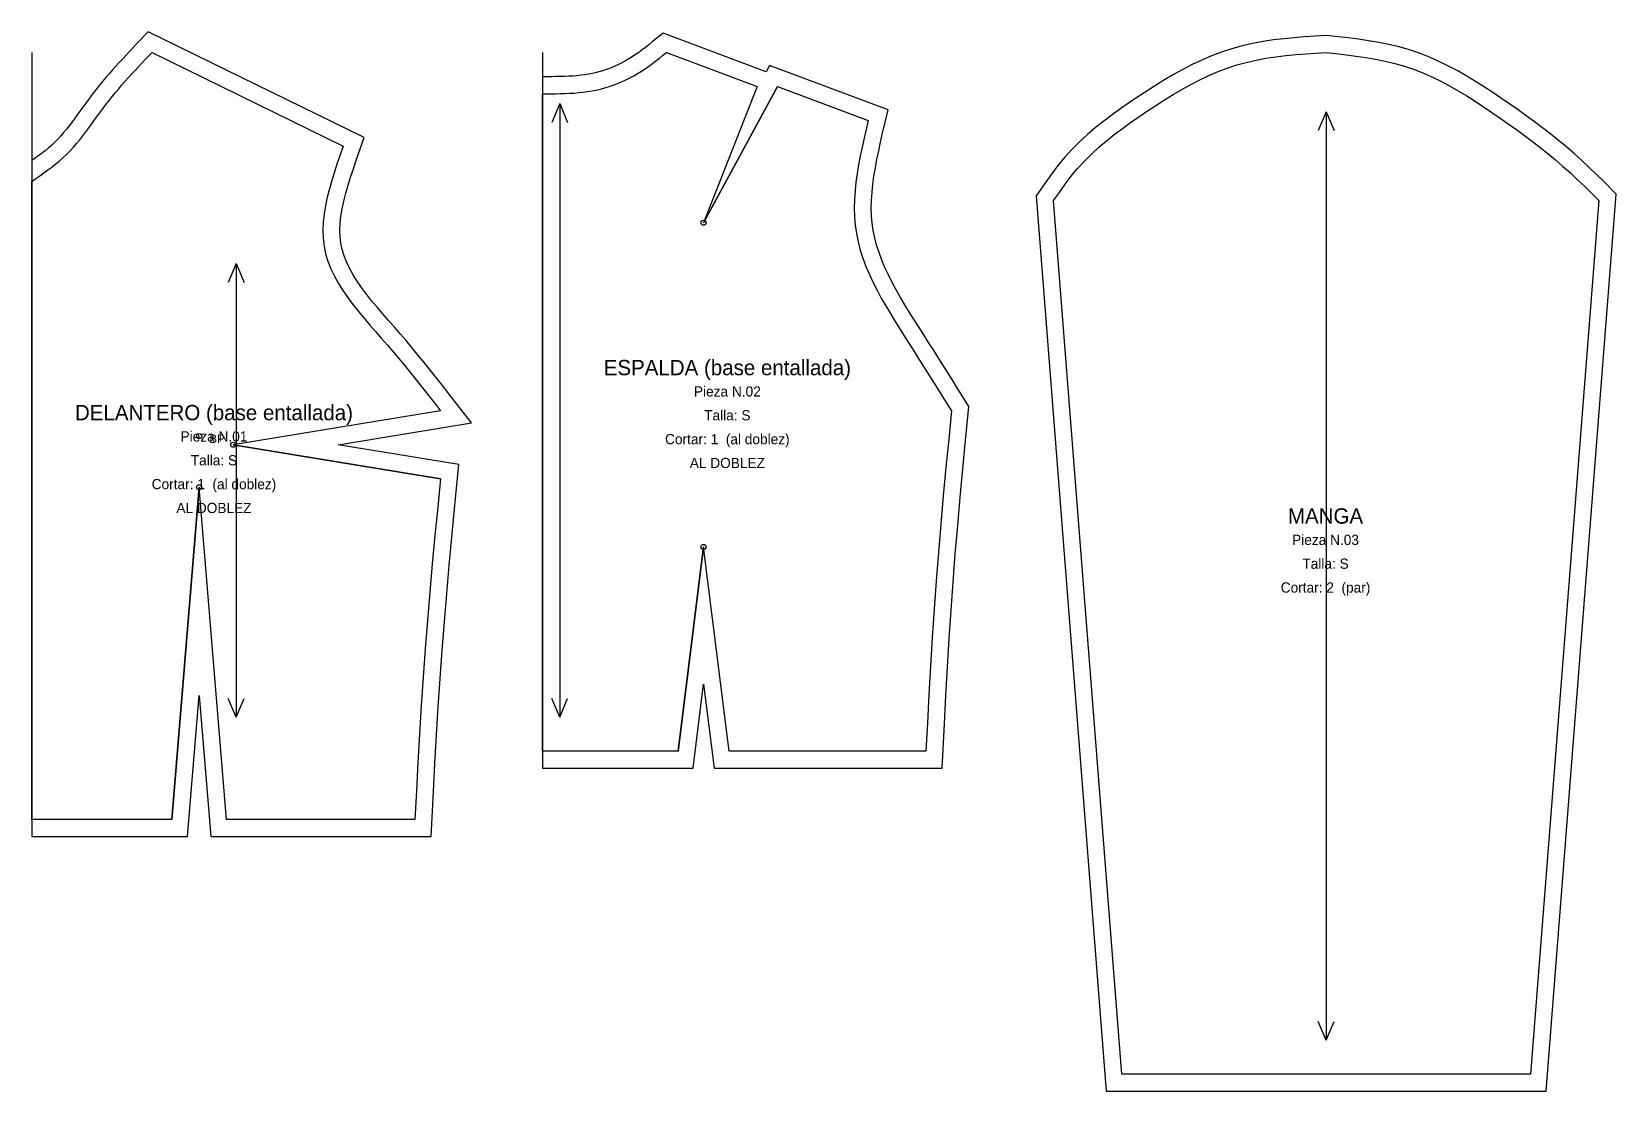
# Model space of a CAD drawing. Header units: centimetres. Extents: x 0 to 93, y -61 to 1.2.
import ezdxf
from ezdxf.enums import TextEntityAlignment as Align

# ---------------------------------------------------------------- set-up
doc = ezdxf.new("R2010")
doc.units = ezdxf.units.CM
for name, color, linetype in [('CENTROS', 5, 'Continuous'), ('CONSTRUCCION', 8, 'Continuous'), ('CORTE', 1, 'Continuous'), ('COSTURA', 3, 'Continuous'), ('DOBLEZ', 6, 'Continuous'), ('HILO', 2, 'Continuous'), ('REFERENCIAS', 9, 'Continuous'), ('TEXTOS', 7, 'Continuous')]:
    doc.layers.add(name, color=color, linetype=linetype)

msp = doc.modelspace()

# ---------------------------------------------------------------- linework, layer by layer
at = {"layer": 'CENTROS'}
for centre in [(39.45, -10), (9.833, -22.533), (11.833, -23.033), (9.833, -25.533), (39.45, -29.033)]:
    msp.add_circle(centre, 0.15, dxfattribs=at)
at = {"layer": 'CONSTRUCCION'}
for p, q in [((42.588, -2), (39.45, -10)), ((43.788, -2), (39.45, -10)), ((24, -21.033), (11.833, -23.033)), ((24, -25.033), (11.833, -23.033)), ((8.233, -45.033), (9.833, -25.533)), ((11.433, -45.033), (9.833, -25.533)), ((37.95, -41.033), (39.45, -29.033)), ((40.95, -41.033), (39.45, -29.033))]:
    msp.add_line(p, q, dxfattribs=at)
at = {"layer": 'CORTE'}
for points in [[(9.833, -37.762), (10.512, -46.033), (23.449, -46.033), (23.587, -43.417), (23.677, -41.75), (23.771, -40.084), (23.871, -38.42), (23.979, -36.757), (24.098, -35.097), (24.228, -33.437), (24.369, -31.777), (24.518, -30.117), (24.674, -28.456), (24.833, -26.793), (25.086, -24.198), (17.998, -23.033), (25.825, -21.747), (24.489, -20.035), (24.188, -19.65), (23.885, -19.264), (23.579, -18.877), (23.27, -18.489), (22.955, -18.099), (22.636, -17.708), (22.31, -17.315), (21.977, -16.921), (21.638, -16.525), (21.294, -16.131), (20.95, -15.739), (20.611, -15.35), (20.28, -14.962), (19.96, -14.576), (19.656, -14.191), (19.37, -13.808), (19.107, -13.427), (18.87, -13.049), (18.661, -12.674), (18.483, -12.302), (18.338, -11.935), (18.227, -11.571), (18.152, -11.206), (18.109, -10.832), (18.097, -10.441), (18.114, -10.035), (18.16, -9.614), (18.231, -9.178), (18.326, -8.729), (18.442, -8.268), (18.577, -7.797), (18.727, -7.317), (18.889, -6.828), (19.059, -6.333), (19.529, -4.993), (6.848, 1.221), (6.143, 0.48), (5.943, 0.27), (5.743, 0.058), (5.542, -0.155), (5.342, -0.37), (5.142, -0.587), (4.943, -0.806), (4.744, -1.027), (4.547, -1.251), (4.352, -1.477), (4.158, -1.707), (3.966, -1.94), (3.776, -2.177), (3.589, -2.417), (3.406, -2.659), (3.228, -2.9), (3.053, -3.139), (2.882, -3.376), (2.713, -3.61), (2.545, -3.839), (2.379, -4.064), (2.212, -4.282), (2.044, -4.494), (1.875, -4.699), (1.705, -4.896), (1.532, -5.085), (1.355, -5.265), (1.174, -5.437), (0.983, -5.605), (0.784, -5.77), (0.576, -5.933), (0.36, -6.094), (0.138, -6.255), (0, -6.352), (0, -46.033), (9.155, -46.033), (9.833, -37.762)], [(39.45, -37.096), (40.067, -42.033), (53.449, -42.033), (53.587, -39.417), (53.677, -37.75), (53.771, -36.084), (53.871, -34.42), (53.979, -32.757), (54.098, -31.097), (54.228, -29.437), (54.369, -27.777), (54.518, -26.117), (54.674, -24.456), (54.833, -22.793), (55.028, -20.791), (54.577, -20.071), (54.306, -19.64), (54.035, -19.208), (53.762, -18.775), (53.489, -18.341), (53.214, -17.905), (52.938, -17.469), (52.66, -17.029), (52.379, -16.588), (52.098, -16.145), (51.817, -15.703), (51.541, -15.261), (51.271, -14.82), (51.009, -14.38), (50.759, -13.94), (50.522, -13.501), (50.3, -13.062), (50.096, -12.625), (49.911, -12.19), (49.748, -11.755), (49.608, -11.323), (49.494, -10.892), (49.405, -10.462), (49.344, -10.03), (49.308, -9.59), (49.296, -9.141), (49.306, -8.683), (49.337, -8.216), (49.386, -7.741), (49.452, -7.258), (49.533, -6.768), (49.627, -6.271), (49.731, -5.768), (49.843, -5.26), (49.961, -4.746), (50.284, -3.373), (43.324, -0.757), (43.121, -1.132), (37.084, 1.137), (36.437, 0.616), (36.237, 0.456), (36.04, 0.301), (35.844, 0.152), (35.648, 0.008), (35.454, -0.128), (35.258, -0.258), (35.061, -0.381), (34.859, -0.497), (34.654, -0.607), (34.446, -0.711), (34.235, -0.808), (34.022, -0.897), (33.807, -0.98), (33.59, -1.054), (33.372, -1.121), (33.153, -1.18), (32.932, -1.23), (32.709, -1.274), (32.482, -1.31), (32.25, -1.34), (32.015, -1.365), (31.775, -1.384), (31.532, -1.398), (31.285, -1.409), (31.035, -1.416), (30.781, -1.42), (30.524, -1.422), (30.264, -1.422), (30, -1.422), (30, -42.033), (38.833, -42.033), (39.45, -37.096)], [(63.077, -61), (88.927, -61), (93.036, -8.32), (92.3, -7.58), (91.88, -7.163), (91.452, -6.748), (91.014, -6.337), (90.566, -5.935), (90.111, -5.544), (89.65, -5.162), (89.183, -4.79), (88.711, -4.425), (88.234, -4.068), (87.753, -3.717), (87.269, -3.372), (86.782, -3.031), (86.291, -2.694), (85.794, -2.359), (85.29, -2.028), (84.777, -1.703), (84.255, -1.388), (83.723, -1.085), (83.181, -0.796), (82.626, -0.525), (82.059, -0.274), (81.48, -0.047), (80.888, 0.153), (80.29, 0.323), (79.69, 0.467), (79.089, 0.589), (78.489, 0.692), (77.89, 0.781), (77.294, 0.858), (76.701, 0.928), (76.026, 1.004), (75.339, 0.959), (74.735, 0.917), (74.128, 0.868), (73.518, 0.808), (72.906, 0.734), (72.293, 0.643), (71.68, 0.529), (71.069, 0.391), (70.461, 0.223), (69.862, 0.025), (69.275, -0.199), (68.7, -0.446), (68.136, -0.714), (67.583, -0.999), (67.04, -1.3), (66.506, -1.613), (65.981, -1.936), (65.464, -2.267), (64.953, -2.603), (64.447, -2.944), (63.943, -3.294), (63.443, -3.653), (62.949, -4.026), (62.464, -4.413), (61.989, -4.818), (61.527, -5.241), (61.081, -5.686), (60.653, -6.154), (60.25, -6.642), (59.873, -7.14), (59.518, -7.639), (58.975, -8.423), (63.077, -61)]]:
    msp.add_lwpolyline(points, close=True, dxfattribs=at)
at = {"layer": 'COSTURA'}
for points in [[(0, -7.567), (0.241, -7.402), (0.48, -7.237), (0.718, -7.07), (0.953, -6.9), (1.185, -6.726), (1.412, -6.548), (1.633, -6.365), (1.848, -6.175), (2.057, -5.978), (2.257, -5.773), (2.451, -5.562), (2.639, -5.345), (2.823, -5.122), (3.002, -4.896), (3.177, -4.665), (3.35, -4.433), (3.522, -4.198), (3.692, -3.962), (3.863, -3.727), (4.034, -3.491), (4.207, -3.257), (4.382, -3.026), (4.56, -2.797), (4.742, -2.571), (4.926, -2.348), (5.112, -2.127), (5.301, -1.908), (5.492, -1.691), (5.685, -1.476), (5.879, -1.262), (6.075, -1.05), (6.272, -0.839), (6.47, -0.628), (6.668, -0.418), (6.867, -0.209), (7.067, 0), (18.292, -5.5), (18.115, -6.004), (17.941, -6.508), (17.775, -7.01), (17.619, -7.511), (17.477, -8.009), (17.352, -8.503), (17.248, -8.994), (17.168, -9.48), (17.117, -9.96), (17.096, -10.435), (17.111, -10.904), (17.163, -11.365), (17.257, -11.818), (17.393, -12.264), (17.565, -12.702), (17.772, -13.133), (18.009, -13.558), (18.272, -13.977), (18.558, -14.391), (18.863, -14.8), (19.183, -15.205), (19.514, -15.605), (19.854, -16.003), (20.197, -16.397), (20.541, -16.79), (20.882, -17.18), (21.216, -17.569), (21.543, -17.957), (21.863, -18.344), (22.179, -18.729), (22.49, -19.115), (22.796, -19.499), (23.1, -19.883), (23.401, -20.267), (23.701, -20.65), (24, -21.033), (11.833, -23.033), (24, -25.033), (23.838, -26.697), (23.678, -28.361), (23.522, -30.026), (23.373, -31.69), (23.232, -33.356), (23.101, -35.022), (22.982, -36.689), (22.873, -38.357), (22.772, -40.026), (22.678, -41.695), (22.588, -43.364), (22.5, -45.033), (11.433, -45.033), (9.833, -25.533), (8.233, -45.033), (0, -45.033)], [(30, -2.422), (30.265, -2.422), (30.529, -2.422), (30.793, -2.42), (31.057, -2.415), (31.32, -2.408), (31.583, -2.397), (31.845, -2.381), (32.106, -2.36), (32.366, -2.333), (32.625, -2.3), (32.883, -2.258), (33.14, -2.209), (33.395, -2.15), (33.648, -2.082), (33.899, -2.005), (34.148, -1.92), (34.394, -1.826), (34.637, -1.723), (34.877, -1.613), (35.114, -1.495), (35.346, -1.37), (35.574, -1.238), (35.798, -1.1), (36.017, -0.955), (36.232, -0.804), (36.443, -0.649), (36.651, -0.49), (36.858, -0.328), (37.063, -0.165), (37.267, 0), (42.588, -2), (39.45, -10), (43.788, -2), (49.109, -4), (48.987, -4.52), (48.868, -5.04), (48.753, -5.559), (48.646, -6.077), (48.549, -6.594), (48.464, -7.109), (48.393, -7.621), (48.34, -8.132), (48.307, -8.639), (48.296, -9.143), (48.309, -9.644), (48.349, -10.141), (48.419, -10.633), (48.52, -11.121), (48.649, -11.605), (48.804, -12.085), (48.982, -12.56), (49.182, -13.032), (49.401, -13.5), (49.636, -13.964), (49.884, -14.425), (50.145, -14.882), (50.414, -15.337), (50.691, -15.788), (50.971, -16.236), (51.254, -16.682), (51.536, -17.125), (51.816, -17.565), (52.093, -18.003), (52.369, -18.44), (52.643, -18.875), (52.916, -19.308), (53.188, -19.74), (53.459, -20.172), (53.73, -20.603), (54, -21.033), (53.838, -22.697), (53.678, -24.361), (53.522, -26.026), (53.373, -27.69), (53.232, -29.356), (53.101, -31.022), (52.982, -32.689), (52.873, -34.357), (52.772, -36.026), (52.678, -37.695), (52.588, -39.364), (52.5, -41.033), (40.95, -41.033), (39.45, -29.033), (37.95, -41.033), (30, -41.033)], [(60, -8.7), (60.337, -8.213), (60.679, -7.732), (61.034, -7.263), (61.408, -6.81), (61.803, -6.378), (62.218, -5.964), (62.651, -5.567), (63.1, -5.185), (63.562, -4.816), (64.036, -4.458), (64.52, -4.11), (65.011, -3.77), (65.507, -3.435), (66.008, -3.106), (66.512, -2.784), (67.021, -2.47), (67.535, -2.169), (68.055, -1.881), (68.58, -1.61), (69.112, -1.358), (69.651, -1.126), (70.197, -0.918), (70.751, -0.735), (71.313, -0.579), (71.882, -0.45), (72.458, -0.344), (73.04, -0.257), (73.627, -0.186), (74.217, -0.128), (74.81, -0.08), (75.406, -0.038), (76.002, 0), (76.587, -0.066), (77.171, -0.134), (77.752, -0.21), (78.331, -0.295), (78.905, -0.394), (79.474, -0.509), (80.036, -0.644), (80.591, -0.802), (81.137, -0.987), (81.675, -1.197), (82.204, -1.431), (82.726, -1.687), (83.24, -1.96), (83.749, -2.25), (84.251, -2.554), (84.748, -2.868), (85.24, -3.192), (85.728, -3.521), (86.212, -3.853), (86.692, -4.189), (87.168, -4.528), (87.64, -4.872), (88.106, -5.221), (88.566, -5.576), (89.02, -5.939), (89.467, -6.308), (89.906, -6.687), (90.338, -7.074), (90.762, -7.471), (91.18, -7.876), (91.593, -8.287), (92.003, -8.7), (88.002, -60), (64.002, -60)]]:
    msp.add_lwpolyline(points, close=True, dxfattribs=at)
at = {"layer": 'DOBLEZ'}
for p, q in [((0, 0), (0, -45.033)), ((30, 0), (30, -41.033))]:
    msp.add_line(p, q, dxfattribs=at)
at = {"layer": 'HILO'}
for p, q in [((31, -3), (30.533, -4.105)), ((31, -3), (31, -39.033)), ((31, -3), (31.467, -4.105)), ((76.002, -3.48), (75.534, -4.585)), ((76.002, -3.48), (76.002, -58)), ((76.002, -3.48), (76.469, -4.585)), ((12, -12.4), (11.533, -13.505)), ((12, -12.4), (12, -39.033)), ((12, -12.4), (12.467, -13.505)), ((12, -39.033), (11.533, -37.928)), ((12, -39.033), (12.467, -37.928)), ((31, -39.033), (30.533, -37.928)), ((31, -39.033), (31.467, -37.928)), ((76.002, -58), (75.534, -56.895)), ((76.002, -58), (76.469, -56.895))]:
    msp.add_line(p, q, dxfattribs=at)

# ---------------------------------------------------------------- texts
at = {"layer": 'REFERENCIAS'}
msp.add_text('BP', height=0.5, dxfattribs=at).set_placement((10.433, -22.933))
at = {"layer": 'TEXTOS'}
for s, height, p in [('ESPALDA (base entallada)', 0.9, (40.844, -18.503)), ('Pieza N.02', 0.6, (40.844, -19.903)), ('DELANTERO (base entallada)', 0.9, (10.702, -21.145)), ('Talla: S', 0.6, (40.844, -21.303)), ('Pieza N.01', 0.6, (10.702, -22.545)), ('Cortar: 1  (al doblez)', 0.6, (40.844, -22.703)), ('Talla: S', 0.6, (10.702, -23.945)), ('AL DOBLEZ', 0.6, (40.844, -24.103)), ('Cortar: 1  (al doblez)', 0.6, (10.702, -25.345)), ('AL DOBLEZ', 0.6, (10.702, -26.745)), ('MANGA', 0.9, (75.964, -27.217)), ('Pieza N.03', 0.6, (75.964, -28.617)), ('Talla: S', 0.6, (75.964, -30.017)), ('Cortar: 2  (par)', 0.6, (75.964, -31.417))]:
    msp.add_text(s, height=height, dxfattribs=at).set_placement(p, align=Align.MIDDLE_CENTER)

doc.saveas('drawing.dxf')
